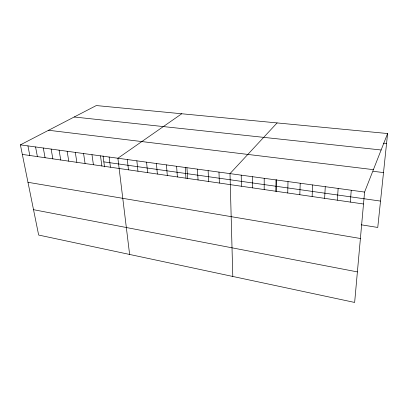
<?xml version="1.0" encoding="UTF-8"?>
<svg xmlns="http://www.w3.org/2000/svg" width="408" height="408" viewBox="0 0 408 408"><rect width="100%" height="100%" fill="white"/><g stroke="black" fill="none" stroke-linecap="round" stroke-linejoin="round"><path stroke-width="0.61" d="M264.185 189.562L264.211 178.306M275.864 191.255L276.007 179.923M276.216 191.367L276.369 179.719M287.742 192.984L288.002 181.57M299.824 194.738L300.212 183.243M312.12 196.529L312.63 184.946M324.625 198.344L325.273 186.68M337.36 200.195L338.14 188.445M350.314 202.077L351.242 190.245M387.6 133.538L364.579 192.071L354.644 302.445L38.653 235.054L20.4 144.865L96.283 105.555L387.6 133.538L377.757 227.45L361.197 224.803M277.093 122.925L230 173.614L232.795 276.456M181.744 113.766L117.886 158.238L129.622 254.454M383.418 143.177L386.555 143.499M74.2 116.999L381.133 149.981M48.588 130.264L373.397 169.651M373.116 171.304L383.51 172.574M20.4 144.865L364.579 192.071M103.846 161.869L380.521 201.083M22.333 154.413L363.508 203.995M27.979 182.299L360.402 238.491M33.522 209.686L357.393 271.901M27.933 145.901L29.815 155.499M35.562 146.946L37.398 156.601M43.294 148.007L45.079 157.718M51.133 149.083L52.867 158.85M59.078 150.169L60.756 159.997M67.136 151.276L68.758 161.16M75.302 152.398L76.862 162.338M83.579 153.53L85.083 163.531M91.978 154.683L93.422 164.745M100.49 155.851L101.873 165.969M103.056 155.984L104.519 166.903M109.13 157.034L110.446 167.219M127.301 159.528L128.474 169.84M136.859 160.839L137.96 171.217M146.564 162.17L147.589 172.615M156.422 163.521L157.366 174.037M166.439 164.898L167.295 175.481M176.608 166.291L177.383 176.945M186.946 167.708L187.629 178.434M185.237 167.239L185.956 178.245M197.446 169.152L198.043 179.948M208.121 170.615L208.621 181.484M218.974 172.1L219.371 183.049M241.215 175.154L241.409 186.252M252.618 176.715L252.705 187.889"/></g></svg>
